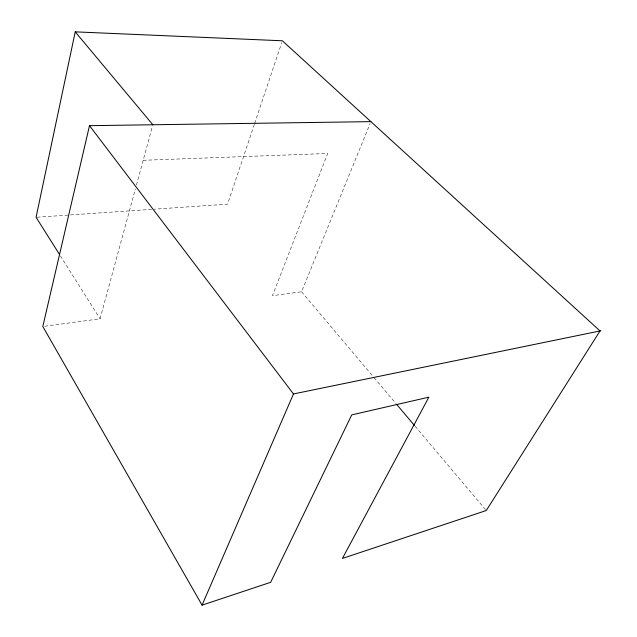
<?xml version="1.0" encoding="UTF-8"?>
<svg xmlns="http://www.w3.org/2000/svg" width="637" height="637" viewBox="0 0 637 637"><rect width="100%" height="100%" fill="white"/><g stroke="black" fill="none" stroke-linecap="round" stroke-linejoin="round"><path stroke-width="0.48" stroke-dasharray="3.19 2.39" d="M44.749 326.24L100.065 318.811L135.386 188.942M136.422 185.128L152.577 125.728M254.346 124.35L227.576 204.166L154.154 209.191M254.657 123.411L281.745 42.663M143.174 160.293L327.665 153.493L272.461 295.672L301.556 291.77L370.145 123.482M37.065 217.217L153.159 209.262M301.556 291.77L373.386 376.841M374.03 377.598L395.84 403.428M415.077 426.209L485.633 509.767M60.404 255.883L100.065 318.811"/><path stroke-width="0.96" d="M370.893 121.643L89.491 125.672L42.806 326.502L202.064 605.15L270.669 582.306L351.759 414.878L428.86 397.17L342.435 558.418L486.27 510.524L600.022 330.945L282.374 40.784L75.222 31.85L36.07 217.289L59.345 254.203M202.064 605.15L293.482 393.945L600.93 330.762M396.477 404.184L414.44 425.452M75.222 31.85L152.84 124.764M89.491 125.672L293.482 393.945"/></g></svg>
